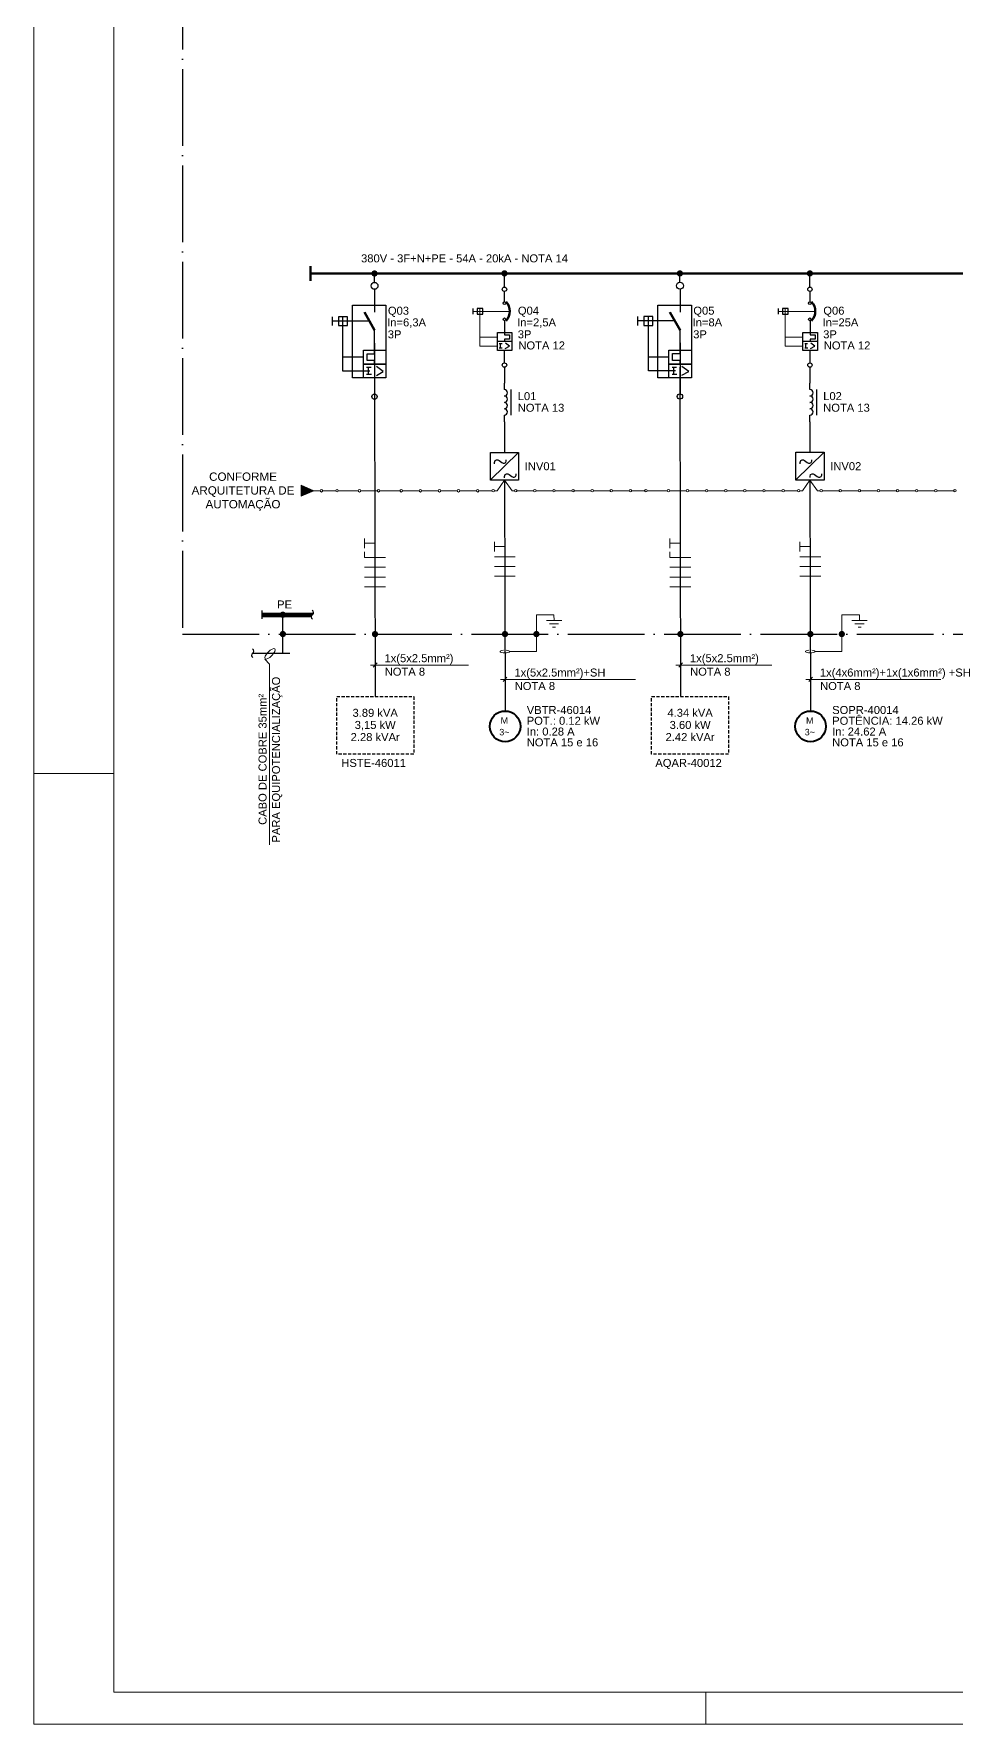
# Model space of a CAD drawing. Header units: inches. Extents: x 8060 to 14805, y -2003 to -1162.
# Drawn here: x 10838 to 11126, y -2003 to -1475 of the extents above; entities that cross this region are included whole.
import ezdxf
from ezdxf.enums import TextEntityAlignment as Align

# ---------------------------------------------------------------- set-up
doc = ezdxf.new("R2010")
doc.units = ezdxf.units.IN
doc.header["$MEASUREMENT"] = 0
doc.linetypes.add('ACAD_ISO04W100', pattern=[30, 24, -3, 0, -3])
doc.linetypes.add('DASHEDX2', pattern=[1.5, 1, -0.5])
for name, color, linetype in [('CABOS', 2, 'Continuous'), ('CAIXA DE IDENT.', 6, 'ACAD_ISO04W100'), ('COMPONENTES', 7, 'Continuous'), ('MOLDURA', 5, 'Continuous'), ('PDF2_AM_8', 7, 'Continuous'), ('PDF2_E-TXT20', 7, 'Continuous'), ('ROTAS', 7, 'Continuous'), ('TEXTO DES.', 2, 'Continuous'), ('TRACEJADO', 7, 'DASHEDX2')]:
    doc.layers.add(name, color=color, linetype=linetype)
doc.styles.add('PDF ArialMT', font='arial.ttf')

# ---------------------------------------------------------------- blocks, each defined once
blk = doc.blocks.new('MOLDURA')
at = {"layer": 'MOLDURA', "lineweight": 15}
for p, q in [((2405.47, -1351.45), (2405.47, -2192.45)), ((2430.47, -2182.46), (2430.47, -1361.47)), ((2430.47, -1895.48), (2405.47, -1895.48)), ((3584.47, -2182.46), (2430.47, -2182.46)), ((2615.46, -2192.45), (2615.46, -2182.46)), ((2405.47, -2192.45), (3594.47, -2192.45))]:
    blk.add_line(p, q, dxfattribs=at)
blk = doc.blocks.new('Indutância')
at = {"layer": 'COMPONENTES', "lineweight": 30}
for p, q in [((5383.17, -1082.37), (5383.17, -1080.38)), ((5383.17, -1092.39), (5383.17, -1090.37))]:
    blk.add_line(p, q, dxfattribs=at)
blk.add_lwpolyline([(5385.19, -1082.37), (5385.19, -1090.37)], dxfattribs=at)
blk.add_lwpolyline([(5383.12, -1088.36, 1), (5383.12, -1086.35, 1), (5383.12, -1084.34)], format="xyb", dxfattribs=at)
for centre in [(5383.12, -1083.36), (5383.12, -1089.35)]:
    blk.add_arc(centre, 1.01, 270, 90, dxfattribs=at)
blk = doc.blocks.new('Inversor')
at = {"layer": 'COMPONENTES', "lineweight": 30}
for points in [[(5353.2, -1116.54), (5344.42, -1125.13)], [(5345.71, -1120.12), (5345.71, -1119.72), (5345.92, -1119.1), (5346.33, -1118.89), (5346.73, -1118.89), (5347.13, -1119.1), (5347.96, -1119.72), (5348.36, -1119.93), (5348.76, -1119.93), (5349.18, -1119.72), (5349.37, -1119.31), (5349.37, -1118.89)], [(5348.82, -1124.46), (5348.82, -1124.06), (5349.01, -1123.44), (5349.44, -1123.25), (5349.84, -1123.25), (5350.24, -1123.44), (5351.07, -1124.06), (5351.47, -1124.27), (5351.87, -1124.27), (5352.27, -1124.06), (5352.49, -1123.65), (5352.49, -1123.25)]]:
    blk.add_lwpolyline(points, dxfattribs=at)
blk.add_lwpolyline([(5344.42, -1116.54), (5353.2, -1116.54), (5353.2, -1125.22), (5344.42, -1125.22)], close=True, dxfattribs=at)
blk = doc.blocks.new('disjuntor motor')
at = {"layer": 'COMPONENTES', "lineweight": 30}
for points in [[(5611.23, -947.57), (5611.23, -944.35)], [(5601.35, -951.42), (5601.35, -949.64)], [(5611.23, -953.5), (5611.23, -957.14), (5611.23, -957.86), (5612.8, -957.86), (5612.8, -959.25), (5611.23, -959.25), (5611.23, -959.97)], [(5613.52, -959.97), (5608.95, -959.97)], [(5609.56, -960.57), (5610.41, -960.57)], [(5609.92, -961.88), (5609.92, -960.57)], [(5611.42, -962.13), (5612.74, -961.41), (5611.47, -960.44)], [(5609.56, -961.88), (5610.49, -961.88)], [(5611.23, -966.66), (5611.23, -962.79)]]:
    blk.add_lwpolyline(points, dxfattribs=at)
for points in [[(5604.4, -949.64), (5602.6, -949.64), (5602.6, -951.42), (5604.4, -951.42)], [(5613.52, -957.14), (5613.52, -962.79), (5608.95, -962.79), (5608.95, -957.14)]]:
    blk.add_lwpolyline(points, close=True, dxfattribs=at)
at = {"layer": 'COMPONENTES', "lineweight": 15}
for points in [[(5608.95, -961.37), (5603.49, -961.37), (5603.49, -949.64)], [(5612.93, -950.53), (5601.35, -950.53)], [(5608.95, -958.55), (5603.49, -958.55)]]:
    blk.add_lwpolyline(points, dxfattribs=at)
at = {"layer": 'COMPONENTES', "lineweight": 30}
for centre, radius in [((5611.18, -943.64), 0.688), ((5611.18, -947.98), 0.434), ((5611.18, -953.02), 0.434), ((5611.18, -967.31), 0.688)]:
    blk.add_circle(centre, radius, dxfattribs=at)
at = {"layer": 'COMPONENTES', "lineweight": 50}
blk.add_arc((5608.43, -950.5), 4.43, 318.0432, 41.9568, dxfattribs=at)
blk = doc.blocks.new('ATERRAMENTO')
at = {"layer": 'ROTAS'}
h = blk.add_hatch(color=256, dxfattribs=at)
h.dxf.hatch_style = 1
h.paths.add_polyline_path([(6647.54, -699.87, 1), (6649.51, -699.87, 1)])
at = {"layer": 'PDF2_E-TXT20', "lineweight": 9}
blk.add_line((6640.17, -705.36), (6648.56, -705.36), dxfattribs=at)
for points in [[(6654.04, -695.59), (6654, -693.83), (6648.52, -693.83), (6648.56, -705.36)], [(6651.67, -695.59), (6656.44, -695.59)], [(6652.63, -696.65), (6655.48, -696.65)], [(6653.58, -697.68), (6654.53, -697.68)]]:
    blk.add_lwpolyline(points, dxfattribs=at)
for points in [[(6638.21, -704.92), (6637.5, -704.98), (6637.06, -705.19), (6637.17, -705.4)], [(6637.17, -705.4), (6637.28, -705.61), (6637.92, -705.77), (6638.66, -705.77)], [(6638.66, -705.77), (6639.41, -705.77), (6640.05, -705.61), (6640.16, -705.4)], [(6640.16, -705.4), (6640.27, -705.19), (6639.83, -704.98), (6639.11, -704.92)]]:
    blk.add_open_spline(points, degree=3, dxfattribs=at)
blk = doc.blocks.new('MOTOR TRI')
at = {"layer": 'COMPONENTES', "lineweight": 40}
blk.add_circle((6638.76, -725.71), 4.79, dxfattribs=at)
at = {"layer": 'COMPONENTES', "char_height": 2.01, "attachment_point": 4, "style": 'PDF ArialMT'}
for s, insert in [('M', (6637.35, -723.9)), ('3~', (6636.93, -727.52))]:
    blk.add_mtext(s, dxfattribs=dict(at, insert=insert))
blk = doc.blocks.new('SETA')
at = {"layer": 'ROTAS'}
h = blk.add_hatch(color=256, dxfattribs=at)
h.dxf.hatch_style = 1
h.paths.add_polyline_path([(5730.94, -872), (5726.96, -870.31), (5726.96, -873.69)])
at = {"layer": 'ROTAS', "lineweight": 9}
blk.add_lwpolyline([(5730.94, -872), (5726.96, -870.31), (5726.96, -873.69)], close=True, dxfattribs=at)
blk.add_lwpolyline([(5730.94, -872), (5726.96, -870.31), (5726.96, -873.69)], close=True, dxfattribs=at)
blk = doc.blocks.new('DISJ. CX. MOLDADA')
at = {"layer": 'COMPONENTES', "lineweight": 30}
for points in [[(6113.15, -988.72), (6102.69, -988.72), (6102.69, -966.03), (6113.15, -966.03)], [(6101.11, -969.58), (6098.35, -969.58), (6098.35, -972.34), (6101.11, -972.34)], [(6106.16, -980.04), (6113.15, -980.04), (6113.15, -984.4), (6106.16, -984.4)], [(6106.16, -984.4), (6113.15, -984.4), (6113.15, -988.72), (6106.16, -988.72)]]:
    blk.add_lwpolyline(points, close=True, dxfattribs=at)
for points in [[(6109.63, -961.07), (6109.63, -966.03), (6109.63, -968.14)], [(6096.45, -972.34), (6096.45, -969.58)], [(6108.02, -970.94), (6096.45, -970.94)], [(6108.15, -986.56), (6099.73, -986.56), (6099.73, -969.58)], [(6109.63, -984.4), (6109.63, -983.3), (6107.26, -983.3), (6107.26, -981.14), (6109.63, -981.14), (6109.63, -980.04), (6109.63, -973.77)], [(6109.63, -977.8), (6109.63, -993.76)], [(6106.16, -982.2), (6099.73, -982.2)], [(6107.13, -985.33), (6108.53, -985.33)], [(6107.73, -987.53), (6107.73, -985.33)], [(6110.18, -987.91), (6112.34, -986.73), (6110.23, -985.16)], [(6107.13, -987.53), (6108.66, -987.53)]]:
    blk.add_lwpolyline(points, dxfattribs=at)
at = {"layer": 'COMPONENTES', "lineweight": 50}
blk.add_lwpolyline([(6109.63, -973.77), (6106.41, -968.14)], dxfattribs=at)
at = {"layer": 'COMPONENTES', "lineweight": 30}
for centre, radius in [((6109.59, -959.94), 1.08), ((6109.59, -994.53), 0.826)]:
    blk.add_circle(centre, radius, dxfattribs=at)

msp = doc.modelspace()

# ---------------------------------------------------------------- hatches: boundary and pattern name
at = {"layer": 'COMPONENTES'}
h = msp.add_hatch(color=256, dxfattribs=at)
h.dxf.hatch_style = 1
h.paths.add_polyline_path([(10914.4, -1656.03, 1), (10916.38, -1656.03, 1)])
at = {"layer": 'ROTAS'}
h = msp.add_hatch(color=256, dxfattribs=at)
h.dxf.hatch_style = 1
h.paths.add_polyline_path([(10943.04, -1549.42, 1), (10945.02, -1549.42, 1)])
h = msp.add_hatch(color=256, dxfattribs=at)
h.dxf.hatch_style = 1
h.paths.add_polyline_path([(10983.65, -1549.4, 1), (10985.62, -1549.4, 1)])
h = msp.add_hatch(color=256, dxfattribs=at)
h.dxf.hatch_style = 1
h.paths.add_polyline_path([(11038.47, -1549.4, 1), (11040.44, -1549.4, 1)])
h = msp.add_hatch(color=256, dxfattribs=at)
h.dxf.hatch_style = 1
h.paths.add_polyline_path([(11079.07, -1549.4, 1), (11081.04, -1549.4, 1)])
h = msp.add_hatch(color=256, dxfattribs=at)
h.dxf.hatch_style = 1
h.paths.add_polyline_path([(10914.43, -1662.05, 1), (10916.4, -1662.05, 1)])
h = msp.add_hatch(color=256, dxfattribs=at)
h.dxf.hatch_style = 1
h.paths.add_polyline_path([(10943.2, -1662.07, 1), (10945.18, -1662.07, 1)])
h = msp.add_hatch(color=256, dxfattribs=at)
h.dxf.hatch_style = 1
h.paths.add_polyline_path([(10983.81, -1662.06, 1), (10985.78, -1662.06, 1)])
h = msp.add_hatch(color=256, dxfattribs=at)
h.dxf.hatch_style = 1
h.paths.add_polyline_path([(11038.62, -1662.06, 1), (11040.6, -1662.06, 1)])
h = msp.add_hatch(color=256, dxfattribs=at)
h.dxf.hatch_style = 1
h.paths.add_polyline_path([(11079.23, -1662.06, 1), (11081.2, -1662.06, 1)])

# ---------------------------------------------------------------- linework, layer by layer
at = {"layer": 'CABOS', "lineweight": 9}
for p, q in [((10940.92, -1638.16), (10940.92, -1636.35)), ((11036.35, -1638.16), (11036.35, -1636.35))]:
    msp.add_line(p, q, dxfattribs=at)
for points in [[(10940.93, -1632.17), (10940.93, -1635.22)], [(10940.93, -1633.7), (10944.19, -1633.7)], [(10981.48, -1633.22), (10981.48, -1636.27)], [(10981.48, -1634.75), (10984.74, -1634.75)], [(11036.35, -1632.17), (11036.35, -1635.22)], [(11036.35, -1633.7), (11039.61, -1633.7)], [(11076.9, -1633.22), (11076.9, -1636.27)], [(11076.9, -1634.75), (11080.16, -1634.75)], [(10940.92, -1638.16), (10947.47, -1638.16)], [(10940.92, -1641.21), (10947.47, -1641.21)], [(10981.48, -1637.92), (10988.02, -1637.92)], [(10988.02, -1640.97), (10981.48, -1640.97), (10988.02, -1640.97)], [(11036.35, -1638.16), (11042.89, -1638.16)], [(11036.35, -1641.21), (11042.89, -1641.21)], [(11076.9, -1637.92), (11083.44, -1637.92)], [(11083.44, -1640.97), (11076.9, -1640.97), (11083.44, -1640.97)], [(10947.47, -1644.26), (10940.92, -1644.26), (10947.47, -1644.26)], [(10947.47, -1647.29), (10940.92, -1647.29), (10947.47, -1647.29)], [(10988.02, -1644), (10981.48, -1644), (10988.02, -1644)], [(11042.89, -1644.26), (11036.35, -1644.26), (11042.89, -1644.26)], [(11042.89, -1647.28), (11036.35, -1647.28), (11042.89, -1647.28)], [(11083.44, -1644), (11076.9, -1644), (11083.44, -1644)]]:
    msp.add_lwpolyline(points, dxfattribs=at)
at = {"layer": 'CAIXA DE IDENT.'}
msp.add_lwpolyline([(10884.05, -1455.47), (10884, -1662.07), (11817.39, -1662.07), (11817.44, -1455.47)], close=True, dxfattribs=at)
at = {"layer": 'COMPONENTES', "lineweight": 30}
for points in [[(10908.91, -1657.33), (10908.91, -1654.7)], [(10908.91, -1655.51), (10925.08, -1655.51)], [(10908.91, -1656.52), (10924.32, -1656.52)]]:
    msp.add_lwpolyline(points, dxfattribs=at)
at = {"layer": 'COMPONENTES', "lineweight": 0}
for points in [[(10925.08, -1655.51), (10915.39, -1655.51), (10925.08, -1655.51)], [(10925.04, -1655.63), (10915.73, -1655.63), (10925.04, -1655.63)], [(10924.36, -1656.4), (10915.73, -1656.4), (10924.36, -1656.4)], [(10924.96, -1655.76), (10915.85, -1655.76), (10924.96, -1655.76)], [(10924.41, -1656.27), (10915.85, -1656.27), (10924.41, -1656.27)], [(10924.91, -1655.85), (10915.9, -1655.85), (10924.91, -1655.85)], [(10924.57, -1656.1), (10915.9, -1656.1), (10924.57, -1656.1)], [(10924.49, -1656.19), (10915.9, -1656.19), (10924.49, -1656.19)]]:
    msp.add_lwpolyline(points, dxfattribs=at)
at = {"layer": 'COMPONENTES', "lineweight": 30}
for centre, start, end in [((10924.97, -1656.67), 118.3338, 241.6662), ((10924.25, -1655.31), 298.3338, 61.6662)]:
    msp.add_arc(centre, 0.741, start, end, dxfattribs=at)
at = {"layer": 'COMPONENTES', "transparency": 33554559}
for points in [[(10915.3, -1655.51), (10915.3, -1655.51), (10908.91, -1655.51)], [(10915.3, -1655.51), (10908.91, -1655.51), (10915.39, -1655.51)], [(10915.3, -1655.51), (10908.91, -1655.51), (10915.22, -1655.55)], [(10908.91, -1655.51), (10915.22, -1655.55), (10908.91, -1655.55)], [(10915.22, -1655.55), (10908.91, -1655.55), (10915.13, -1655.59)], [(10908.91, -1655.55), (10915.13, -1655.59), (10908.91, -1655.59)], [(10915.13, -1655.59), (10908.91, -1655.59), (10915.05, -1655.68)], [(10908.91, -1655.59), (10915.05, -1655.68), (10908.91, -1655.68)], [(10915.05, -1655.68), (10908.91, -1655.68), (10914.96, -1655.72)], [(10908.91, -1655.68), (10914.96, -1655.72), (10908.91, -1655.72)], [(10914.96, -1655.72), (10908.91, -1655.72), (10914.92, -1655.8)], [(10908.91, -1655.72), (10914.92, -1655.8), (10908.91, -1655.8)], [(10914.92, -1655.8), (10908.91, -1655.8), (10914.92, -1655.93)], [(10908.91, -1655.8), (10914.92, -1655.93), (10908.91, -1655.93)], [(10914.92, -1655.93), (10908.91, -1655.93), (10914.88, -1656.02)], [(10908.91, -1655.93), (10914.88, -1656.02), (10908.91, -1656.02)], [(10914.88, -1656.02), (10908.91, -1656.02), (10914.92, -1656.1)], [(10908.91, -1656.02), (10914.92, -1656.1), (10908.91, -1656.1)], [(10914.92, -1656.1), (10908.91, -1656.1), (10914.92, -1656.23)], [(10908.91, -1656.1), (10914.92, -1656.23), (10908.91, -1656.23)], [(10914.92, -1656.23), (10908.91, -1656.23), (10914.96, -1656.31)], [(10908.91, -1656.23), (10914.96, -1656.31), (10908.91, -1656.31)], [(10914.96, -1656.31), (10908.91, -1656.31), (10915.05, -1656.4)], [(10908.91, -1656.31), (10915.05, -1656.4), (10908.91, -1656.4)], [(10915.05, -1656.4), (10908.91, -1656.4), (10915.13, -1656.44)], [(10908.91, -1656.4), (10915.13, -1656.44), (10908.91, -1656.44)], [(10915.13, -1656.44), (10908.91, -1656.44), (10915.22, -1656.48)], [(10908.91, -1656.44), (10915.22, -1656.48), (10908.91, -1656.48)], [(10915.22, -1656.48), (10908.91, -1656.48), (10915.3, -1656.52)], [(10908.91, -1656.48), (10915.3, -1656.52), (10908.91, -1656.52)], [(10915.39, -1656.52), (10915.39, -1656.52), (10908.91, -1656.52)], [(10915.39, -1656.52), (10908.91, -1656.52), (10915.3, -1656.52)], [(10915.39, -1655.51), (10925.08, -1655.51), (10915.47, -1655.51)], [(10924.32, -1656.52), (10915.47, -1656.52), (10915.39, -1656.52)], [(10925.08, -1655.51), (10915.47, -1655.51), (10925.04, -1655.55)], [(10915.47, -1655.51), (10925.04, -1655.55), (10915.56, -1655.55)], [(10915.56, -1656.48), (10924.32, -1656.52), (10915.47, -1656.52)], [(10915.47, -1656.52), (10924.32, -1656.52), (10924.32, -1656.52)], [(10925.04, -1655.55), (10915.56, -1655.55), (10925.04, -1655.59)], [(10915.56, -1655.55), (10925.04, -1655.59), (10915.64, -1655.59)], [(10915.64, -1656.44), (10924.32, -1656.48), (10915.56, -1656.48)], [(10924.32, -1656.48), (10915.56, -1656.48), (10924.32, -1656.52)], [(10925.04, -1655.59), (10915.64, -1655.59), (10925.04, -1655.63)], [(10915.64, -1655.59), (10925.04, -1655.63), (10915.73, -1655.63)], [(10915.73, -1656.4), (10924.32, -1656.44), (10915.64, -1656.44)], [(10924.32, -1656.44), (10915.64, -1656.44), (10924.32, -1656.48)], [(10915.73, -1655.63), (10925.04, -1655.63), (10925.04, -1655.63)], [(10925.04, -1655.63), (10915.73, -1655.63), (10925, -1655.68)], [(10915.73, -1655.63), (10925, -1655.68), (10915.81, -1655.68)], [(10915.81, -1656.35), (10924.36, -1656.4), (10915.73, -1656.4)], [(10915.73, -1656.4), (10924.36, -1656.4), (10924.36, -1656.4)], [(10924.36, -1656.4), (10915.73, -1656.4), (10924.32, -1656.44)], [(10925, -1655.68), (10915.81, -1655.68), (10924.96, -1655.76)], [(10915.81, -1655.68), (10924.96, -1655.76), (10915.85, -1655.76)], [(10915.85, -1656.27), (10924.36, -1656.35), (10915.81, -1656.35)], [(10924.36, -1656.35), (10915.81, -1656.35), (10924.36, -1656.4)], [(10915.85, -1655.76), (10924.96, -1655.76), (10924.96, -1655.76)], [(10924.96, -1655.76), (10915.85, -1655.76), (10924.91, -1655.85)], [(10915.85, -1655.76), (10924.91, -1655.85), (10915.9, -1655.85)], [(10915.9, -1656.19), (10924.41, -1656.27), (10915.85, -1656.27)], [(10915.85, -1656.27), (10924.41, -1656.27), (10924.41, -1656.27)], [(10924.41, -1656.27), (10915.85, -1656.27), (10924.36, -1656.35)], [(10915.9, -1655.85), (10924.91, -1655.85), (10924.91, -1655.85)], [(10924.91, -1655.85), (10915.9, -1655.85), (10924.83, -1655.93)], [(10915.9, -1655.85), (10924.83, -1655.93), (10915.9, -1655.93)], [(10924.79, -1655.93), (10924.79, -1655.93), (10915.9, -1655.93)], [(10924.79, -1655.93), (10915.9, -1655.93), (10924.83, -1655.93)], [(10924.79, -1655.93), (10915.9, -1655.93), (10924.7, -1656.02)], [(10915.9, -1655.93), (10924.7, -1656.02), (10915.9, -1656.02)], [(10924.7, -1656.02), (10915.9, -1656.02), (10924.57, -1656.1)], [(10915.9, -1656.02), (10924.57, -1656.1), (10915.9, -1656.1)], [(10915.9, -1656.1), (10924.57, -1656.1), (10924.57, -1656.1)], [(10924.57, -1656.1), (10915.9, -1656.1), (10924.49, -1656.19)], [(10915.9, -1656.1), (10924.49, -1656.19), (10915.9, -1656.19)], [(10915.9, -1656.19), (10924.49, -1656.19), (10924.49, -1656.19)], [(10924.49, -1656.19), (10915.9, -1656.19), (10924.41, -1656.27)]]:
    msp.add_solid(points, dxfattribs=at)
at = {"layer": 'PDF2_AM_8', "lineweight": 9}
for points in [[(10981.53, -1617.27), (10982.32, -1617.27), (10984.65, -1613.96), (10987, -1617.27), (10987.76, -1617.27)], [(11076.95, -1617.27), (11077.74, -1617.27), (11080.07, -1613.96), (11082.42, -1617.27), (11083.18, -1617.27)], [(11029.24, -1617.27), (11030.03, -1617.27), (11030.03, -1617.27), (11034.71, -1617.27), (11035.47, -1617.27)]]:
    msp.add_lwpolyline(points, dxfattribs=at)
at = {"layer": 'ROTAS'}
for p, q in [((10944.03, -1578.72), (10944.03, -1583.72)), ((10984.64, -1578.71), (10984.64, -1583.71)), ((11039.45, -1578.71), (11039.45, -1583.71)), ((11080.06, -1578.71), (11080.06, -1583.71)), ((10944.03, -1583.72), (10944.24, -1681.6)), ((11039.45, -1583.71), (11039.67, -1681.6)), ((10984.64, -1595.71), (10984.64, -1605.28)), ((11080.06, -1595.71), (11080.06, -1605.28)), ((10984.65, -1613.96), (10984.86, -1686.08)), ((11080.07, -1613.96), (11080.28, -1686.08)), ((10915.42, -1668.11), (10915.42, -1656.02))]:
    msp.add_line(p, q, dxfattribs=at)
at = {"layer": 'ROTAS', "lineweight": 60}
for points in [[(10924.03, -1547.11), (10924.03, -1551.72)], [(10924.03, -1549.42), (11780.28, -1549.41)]]:
    msp.add_lwpolyline(points, dxfattribs=at)
at = {"layer": 'ROTAS', "lineweight": 30}
for points in [[(10944.03, -1552.19), (10944.03, -1549.42)], [(10984.64, -1553.67), (10984.64, -1549.4)], [(11039.45, -1552.18), (11039.45, -1549.4)], [(11080.06, -1553.67), (11080.06, -1549.4)], [(10917.57, -1668.11), (10905.96, -1668.11)]]:
    msp.add_lwpolyline(points, dxfattribs=at)
at = {"layer": 'ROTAS', "lineweight": 9}
for points in [[(10925.11, -1617.28), (10925.99, -1617.28), (10927.05, -1617.28)], [(10927.85, -1617.28), (10931.92, -1617.28), (10931.92, -1617.28)], [(10932.72, -1617.27), (10936.83, -1617.27), (10938.94, -1617.28)], [(10939.75, -1617.28), (10943.86, -1617.28), (10944.91, -1617.28)], [(10945.72, -1617.28), (10950.93, -1617.28), (10951.99, -1617.28)], [(10952.79, -1617.28), (10956.9, -1617.28), (10957.96, -1617.28)], [(10958.76, -1617.28), (10962.87, -1617.28), (10963.92, -1617.28)], [(10964.73, -1617.28), (10968.84, -1617.28), (10969.89, -1617.28)], [(10970.7, -1617.28), (10974.8, -1617.28), (10975.86, -1617.28)], [(10976.67, -1617.28), (10980.73, -1617.28), (10980.73, -1617.28)], [(10988.56, -1617.27), (10992.67, -1617.27), (10993.73, -1617.27)], [(10994.53, -1617.27), (10998.64, -1617.27), (10999.7, -1617.27)], [(11000.5, -1617.27), (11004.61, -1617.27), (11005.67, -1617.27)], [(11006.47, -1617.27), (11010.58, -1617.27), (11011.63, -1617.27)], [(11012.44, -1617.27), (11016.55, -1617.27), (11017.6, -1617.27)], [(11018.41, -1617.27), (11022.51, -1617.27), (11023.57, -1617.27)], [(11024.38, -1617.27), (11028.44, -1617.27), (11028.44, -1617.27)], [(11036.27, -1617.27), (11040.38, -1617.27), (11041.44, -1617.27)], [(11042.24, -1617.27), (11046.35, -1617.27), (11047.41, -1617.27)], [(11048.21, -1617.27), (11052.32, -1617.27), (11053.38, -1617.27)], [(11054.18, -1617.27), (11058.29, -1617.27), (11059.35, -1617.27)], [(11060.15, -1617.27), (11064.26, -1617.27), (11065.31, -1617.27)], [(11066.12, -1617.27), (11070.23, -1617.27), (11071.28, -1617.27)], [(11072.09, -1617.27), (11076.15, -1617.27), (11076.15, -1617.27)], [(11083.98, -1617.27), (11088.09, -1617.27), (11089.15, -1617.27)], [(11089.95, -1617.27), (11094.06, -1617.27), (11095.12, -1617.27)], [(11095.92, -1617.27), (11100.03, -1617.27), (11101.09, -1617.27)], [(11101.89, -1617.27), (11106, -1617.27), (11107.06, -1617.27)], [(11107.86, -1617.27), (11111.97, -1617.27), (11113.02, -1617.27)], [(11113.83, -1617.27), (11117.94, -1617.27), (11118.99, -1617.27)], [(11119.8, -1617.27), (11123.9, -1617.27), (11124.96, -1617.27)], [(10911.22, -1727.89), (10911.22, -1671.46), (10909.78, -1669.85)], [(10942.76, -1671.73), (10973.4, -1671.73)], [(10943.65, -1672.36), (10944.82, -1671.07)], [(11038.18, -1671.73), (11068.16, -1671.73)], [(11039.07, -1672.36), (11040.24, -1671.07)], [(10983.37, -1676.21), (11025.56, -1676.21)], [(10984.25, -1676.84), (10985.42, -1675.55)], [(11078.79, -1676.21), (11120.98, -1676.21)], [(11079.68, -1676.84), (11080.84, -1675.55)]]:
    msp.add_lwpolyline(points, dxfattribs=at)
for centre in [(10927.45, -1617.28), (10932.32, -1617.27), (10939.35, -1617.28), (10945.32, -1617.28), (10952.39, -1617.28), (10958.36, -1617.28), (10964.33, -1617.28), (10970.3, -1617.28), (10976.27, -1617.28), (10981.13, -1617.27), (10988.16, -1617.27), (10994.13, -1617.27), (11000.1, -1617.27), (11006.07, -1617.27), (11012.04, -1617.27), (11018.01, -1617.27), (11023.98, -1617.27), (11028.84, -1617.25), (11035.87, -1617.27), (11041.84, -1617.27), (11047.81, -1617.27), (11053.78, -1617.27), (11059.75, -1617.27), (11065.72, -1617.27), (11071.69, -1617.27), (11076.55, -1617.25), (11083.58, -1617.27), (11089.55, -1617.27), (11095.52, -1617.27), (11101.49, -1617.27), (11107.46, -1617.27), (11113.43, -1617.27), (11119.4, -1617.27), (11125.37, -1617.27)]:
    msp.add_circle(centre, 0.402, dxfattribs=at)
at = {"layer": 'ROTAS', "lineweight": 30}
for centre, start, end in [((10906.33, -1668.72), 118.3338, 241.6662), ((10905.61, -1667.41), 298.3338, 61.6662)]:
    msp.add_arc(centre, 0.741, start, end, dxfattribs=at)
at = {"layer": 'ROTAS', "lineweight": 9}
for points in [[(10910.82, -1667.66), (10909.97, -1668.52), (10909.54, -1669.46), (10909.84, -1669.76)], [(10912.91, -1666.67), (10912.61, -1666.36), (10911.67, -1666.81), (10910.82, -1667.66)], [(10911.93, -1668.77), (10912.78, -1667.91), (10913.22, -1666.97), (10912.91, -1666.67)], [(10909.84, -1669.76), (10910.15, -1670.07), (10911.09, -1669.62), (10911.93, -1668.77)]]:
    msp.add_open_spline(points, degree=3, dxfattribs=at)
at = {"layer": 'TRACEJADO'}
for points in [[(10932.23, -1681.6), (10956.28, -1681.6), (10956.28, -1699.59), (10932.23, -1699.59)], [(11030.62, -1681.6), (11054.67, -1681.6), (11054.67, -1699.59), (11030.62, -1699.59)]]:
    msp.add_lwpolyline(points, close=True, dxfattribs=at)

# ---------------------------------------------------------------- block references
msp.add_blockref('MOLDURA', (8432.13, 189.88))
at = {"layer": 'CAIXA DE IDENT.'}
for p in [(4346.09, -965.17), (4441.51, -965.17)]:
    msp.add_blockref('MOTOR TRI', p, dxfattribs=at)
at = {"layer": 'COMPONENTES'}
for name, p in [('DISJ. CX. MOLDADA', (4834.45, -593.34)), ('DISJ. CX. MOLDADA', (4929.87, -593.32)), ('disjuntor motor', (5373.46, -610.72)), ('disjuntor motor', (5468.88, -610.72)), ('Indutância', (5601.48, -503.34)), ('Indutância', (5696.92, -503.33)), ('Inversor', (5635.84, -488.76)), ('Inversor', (5731.29, -488.74)), ('ATERRAMENTO', (4346.09, -962.19)), ('ATERRAMENTO', (4441.51, -962.19))]:
    msp.add_blockref(name, p, dxfattribs=at)
at = {"layer": 'ROTAS'}
msp.add_blockref('SETA', (5194.18, -745.28), dxfattribs=at)

# ---------------------------------------------------------------- texts
at = {"layer": 'CABOS', "char_height": 2.5, "attachment_point": 4, "rotation": 90, "style": 'PDF ArialMT'}
for s, insert in [('PARA EQUIPOTENCIALIZAÇÃO', (10913.65, -1727.17)), ('CABO DE COBRE 35mm²', (10909.08, -1721.66))]:
    msp.add_mtext(s, dxfattribs=dict(at, insert=insert))
at = {"layer": 'TEXTO DES.', "style": 'PDF ArialMT'}
for s, p in [('Q03', (10948.22, -1562.3)), ('Q04', (10988.83, -1562.28)), ('Q05', (11043.64, -1562.28)), ('Q06', (11084.25, -1562.28)), ('3P', (10948.18, -1569.68)), ('In=6,3A', (10948, -1565.95)), ('3P', (10988.79, -1569.67)), ('In=2,5A', (10988.61, -1565.94)), ('3P', (11043.6, -1569.67)), ('In=8A', (11043.42, -1565.94)), ('3P', (11084.21, -1569.67)), ('In=25A', (11084.03, -1565.94)), ('NOTA 12', (10988.98, -1573.15)), ('NOTA 12', (11084.4, -1573.15)), ('L01', (10988.78, -1588.99)), ('L02', (11084.22, -1588.97)), ('NOTA 13', (10988.78, -1592.61)), ('NOTA 13', (11084.22, -1592.6)), ('INV01', (10990.97, -1610.88)), ('INV02', (11086.41, -1610.86)), ('1x(5x2.5mm²)', (10947.16, -1670.84)), ('1x(5x2.5mm²)', (11042.58, -1670.84)), ('NOTA 8', (10947.22, -1675.05)), ('1x(5x2.5mm²)+SH', (10987.76, -1675.32)), ('NOTA 8', (11042.64, -1675.05)), ('1x(4x6mm²)+1x(1x6mm²) +SH', (11083.18, -1675.32)), ('NOTA 8', (10987.83, -1679.53)), ('NOTA 8', (11083.25, -1679.53)), ('VBTR-46014 ', (10991.6, -1687.02)), ('POT.: 0.12 kW', (10991.6, -1690.39)), ('SOPR-40014 ', (11087.02, -1687.02)), ('POTÊNCIA: 14.26 kW', (11087.02, -1690.39)), ('NOTA 15 e 16', (10991.6, -1697.13)), ('In: 0.28 A', (10991.6, -1693.76)), ('NOTA 15 e 16', (11087.02, -1697.13)), ('In: 24.62 A', (11087.02, -1693.76))]:
    msp.add_text(s, height=2.5, dxfattribs=at).set_placement(p)
for s, height, p in [('CONFORME', 2.601, (10902.95, -1614.97)), ('ARQUITETURA DE', 2.6014, (10902.95, -1619.27)), ('AUTOMAÇÃO', 2.601, (10902.95, -1623.57))]:
    msp.add_text(s, height=height, dxfattribs=at).set_placement(p, align=Align.BOTTOM_CENTER)
for s, p in [('3.89 kVA', (10944.25, -1685.4)), ('3,15 kW', (10944.25, -1689.19)), ('4.34 kVA', (11042.64, -1685.4)), ('3.60 kW', (11042.64, -1689.19)), ('2.28 kVAr', (10944.25, -1692.98)), ('2.42 kVAr', (11042.64, -1692.98)), ('HSTE-46011 ', (10944.25, -1701.06)), ('AQAR-40012 ', (11042.64, -1701.06))]:
    msp.add_text(s, height=2.5, dxfattribs=at).set_placement(p, align=Align.TOP_CENTER)
at = {"layer": 'TEXTO DES.', "char_height": 2.5, "attachment_point": 4, "style": 'PDF ArialMT'}
for s, insert in [('380V - 3F+N+PE - 54A - 20kA - NOTA 14', (10939.84, -1544.72)), (' PE', (10912.63, -1652.81))]:
    msp.add_mtext(s, dxfattribs=dict(at, insert=insert))

doc.saveas('drawing.dxf')
